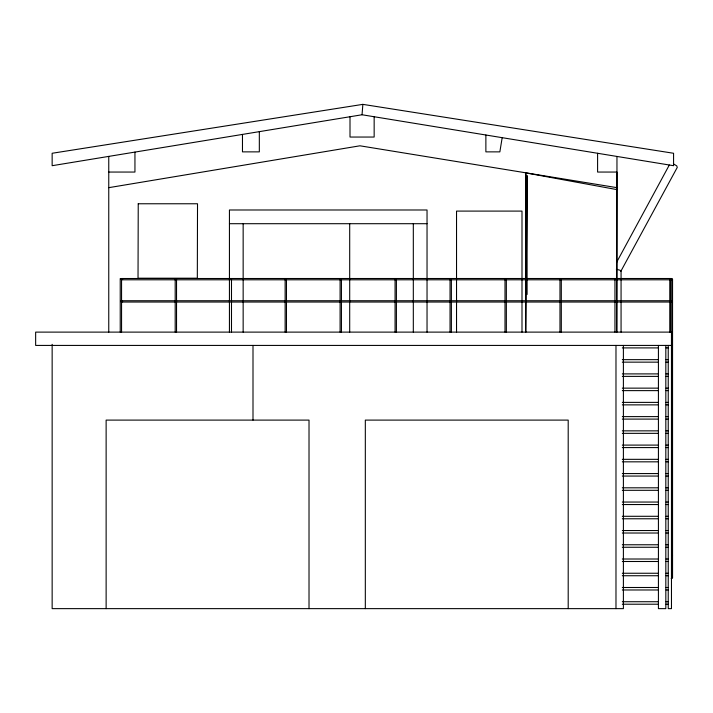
<?xml version="1.0" encoding="UTF-8"?>
<svg xmlns="http://www.w3.org/2000/svg" width="713" height="713" viewBox="0 0 713 713"><rect width="100%" height="100%" fill="white"/><g stroke="black" fill="none" stroke-linecap="round" stroke-linejoin="round"><path stroke-width="1.07" d="M525.641 332.115L525.829 172.903L616.959 189.613M616.531 332.115L616.959 172.056L597.592 172.056L597.592 153.277M362.044 114.757L362.864 104.365L673.571 153.268L673.571 165.701L362.044 114.757L52.147 165.701L52.147 153.268L362.864 104.365M502.184 137.671L499.858 151.869L485.874 151.869L485.874 135.007M620.809 271.35L677.27 167.412L676.753 165.871L673.384 163.847M670.398 332.481L670.398 279.148L671.468 278.507L672.546 279.148L672.546 577.904L671.191 578.403M672.546 279.148L671.468 279.799L121.611 279.799L120.542 279.148L121.611 278.507L671.468 278.507M616.54 262.446L669.32 165.006M670.434 301.225C671.334 299.718 673.821 301.911 671.468 302.036L121.611 302.036L120.542 301.385L121.611 300.743L671.468 300.743M672.011 556.122L672.546 555.668L672.011 555.222M122.155 301.947L121.611 302.036M108.759 187.662L359.94 145.8L616.959 187.662M121.611 279.799L122.689 279.148L121.611 278.507M108.759 172.056L134.944 172.056L134.944 152.092M229.434 223.704L427.034 223.704M230.165 278.596L231.493 278.596L231.493 332.115M616.282 278.596L614.954 278.596L614.954 332.115M671.468 345.422L35.65 345.422L35.65 332.115L671.468 332.115L671.468 608.635L668.241 608.635L668.241 345.422M622.333 347.908L658.411 347.908M666.058 347.908L668.241 347.908M622.333 359.655L658.411 359.655M666.058 359.655L668.241 359.655M622.333 362.151L658.411 362.151M666.058 362.151L668.241 362.151M622.333 373.897L658.411 373.897M666.058 373.897L668.241 373.897M622.333 376.384L658.411 376.384M666.058 376.384L668.241 376.384M622.333 388.139L658.411 388.139M666.058 388.139L668.241 388.139M622.333 390.626L658.411 390.626M666.058 390.626L668.241 390.626M622.333 402.382L658.411 402.382M666.058 402.382L668.241 402.382M622.333 404.868L658.411 404.868M666.058 404.868L668.241 404.868M622.333 416.615L658.411 416.615M666.058 416.615L668.241 416.615M622.333 419.101L658.411 419.101M666.058 419.101L668.241 419.101M622.333 430.857L658.411 430.857M666.058 430.857L668.241 430.857M622.333 433.344L658.411 433.344M666.058 433.344L668.241 433.344M622.333 445.099L658.411 445.099M666.058 445.099L668.241 445.099M622.333 447.586L658.411 447.586M666.058 447.586L668.241 447.586M622.333 459.332L658.411 459.332M666.058 459.332L668.241 459.332M622.333 461.828L658.411 461.828M666.058 461.828L668.241 461.828M622.333 473.575L658.411 473.575M666.058 473.575L668.241 473.575M622.333 476.061L658.411 476.061M666.058 476.061L668.241 476.061M622.333 487.817L658.411 487.817M666.058 487.817L668.241 487.817M622.333 490.303L658.411 490.303M666.058 490.303L668.241 490.303M622.333 502.05L658.411 502.05M666.058 502.05L668.241 502.05M622.333 504.546L658.411 504.546M666.058 504.546L668.241 504.546M622.333 516.292L658.411 516.292M666.058 516.292L668.241 516.292M622.333 518.779L658.411 518.779M666.058 518.779L668.241 518.779M622.333 530.534L658.411 530.534M666.058 530.534L668.241 530.534M622.333 533.021L658.411 533.021M666.058 533.021L668.241 533.021M622.333 544.768L658.411 544.768M666.058 544.768L668.241 544.768M622.333 547.263L658.411 547.263M666.058 547.263L668.241 547.263M622.333 559.01L658.411 559.01M666.058 559.01L668.241 559.01M622.333 561.496L658.411 561.496M666.058 561.496L668.241 561.496M622.333 573.252L658.411 573.252M666.058 573.252L668.241 573.252M622.333 575.739L658.411 575.739M666.058 575.739L668.241 575.739M622.333 587.494L658.411 587.494M666.058 587.494L668.241 587.494M622.333 589.981L658.411 589.981M666.058 589.981L668.241 589.981M622.333 601.727L658.411 601.727M666.058 601.727L668.241 601.727M622.333 604.214L658.411 604.214M666.058 604.214L668.241 604.214M671.468 279.799L670.398 279.148M671.468 302.036L670.933 301.947M121.611 300.743L122.654 301.225M616.326 269.175L620.176 270.307L621.068 271.172L621.068 332.115M672.011 577.459L672.546 577.904M671.254 332.115L671.254 278.596L669.917 278.596L669.917 332.115M665.826 345.422L665.826 608.635L658.42 608.635L658.42 345.422M623.394 345.422L623.394 608.635L52.147 608.635L52.147 344.326M616.959 156.45L616.959 332.115M615.979 345.422L615.979 608.635M568.199 608.635L568.199 420.1L365.323 420.1L365.323 608.635M561.309 332.115L561.309 278.596L559.981 278.596L559.981 332.115M527.094 294.469L527.094 175.603L525.829 332.115L525.829 172.903M521.996 332.115L521.996 211.093L456.534 211.093L456.534 332.115M506.346 332.115L506.346 278.596L505.009 278.596L505.009 332.115M451.374 332.115L451.374 278.596L450.046 278.596L450.046 332.115M427.034 332.115L427.034 209.987L229.434 209.987L229.434 332.115M413.317 223.704L413.317 332.115M396.401 332.115L396.401 278.596L395.073 278.596L395.073 332.115M374.156 116.736L374.156 137.048L350.003 137.048L350.003 116.736M349.7 223.704L349.7 332.115M341.438 332.115L341.438 278.596L340.101 278.596L340.101 332.115M309.014 608.635L309.014 420.1L106.13 420.1L106.13 608.635M286.466 332.115L286.466 278.596L285.138 278.596L285.138 332.115M259.327 131.647L259.327 151.869L242.473 151.869L242.473 134.418M252.999 345.422L252.999 420.1M243.151 223.704L243.151 332.115M176.53 332.115L176.53 278.596L175.193 278.596L175.193 332.115M121.558 332.115L121.558 278.596L120.23 278.596L120.23 332.115M108.759 156.397L108.759 332.115M138.233 203.766L138.028 278.23L197.323 278.23L197.519 203.766L138.233 203.766"/></g></svg>
